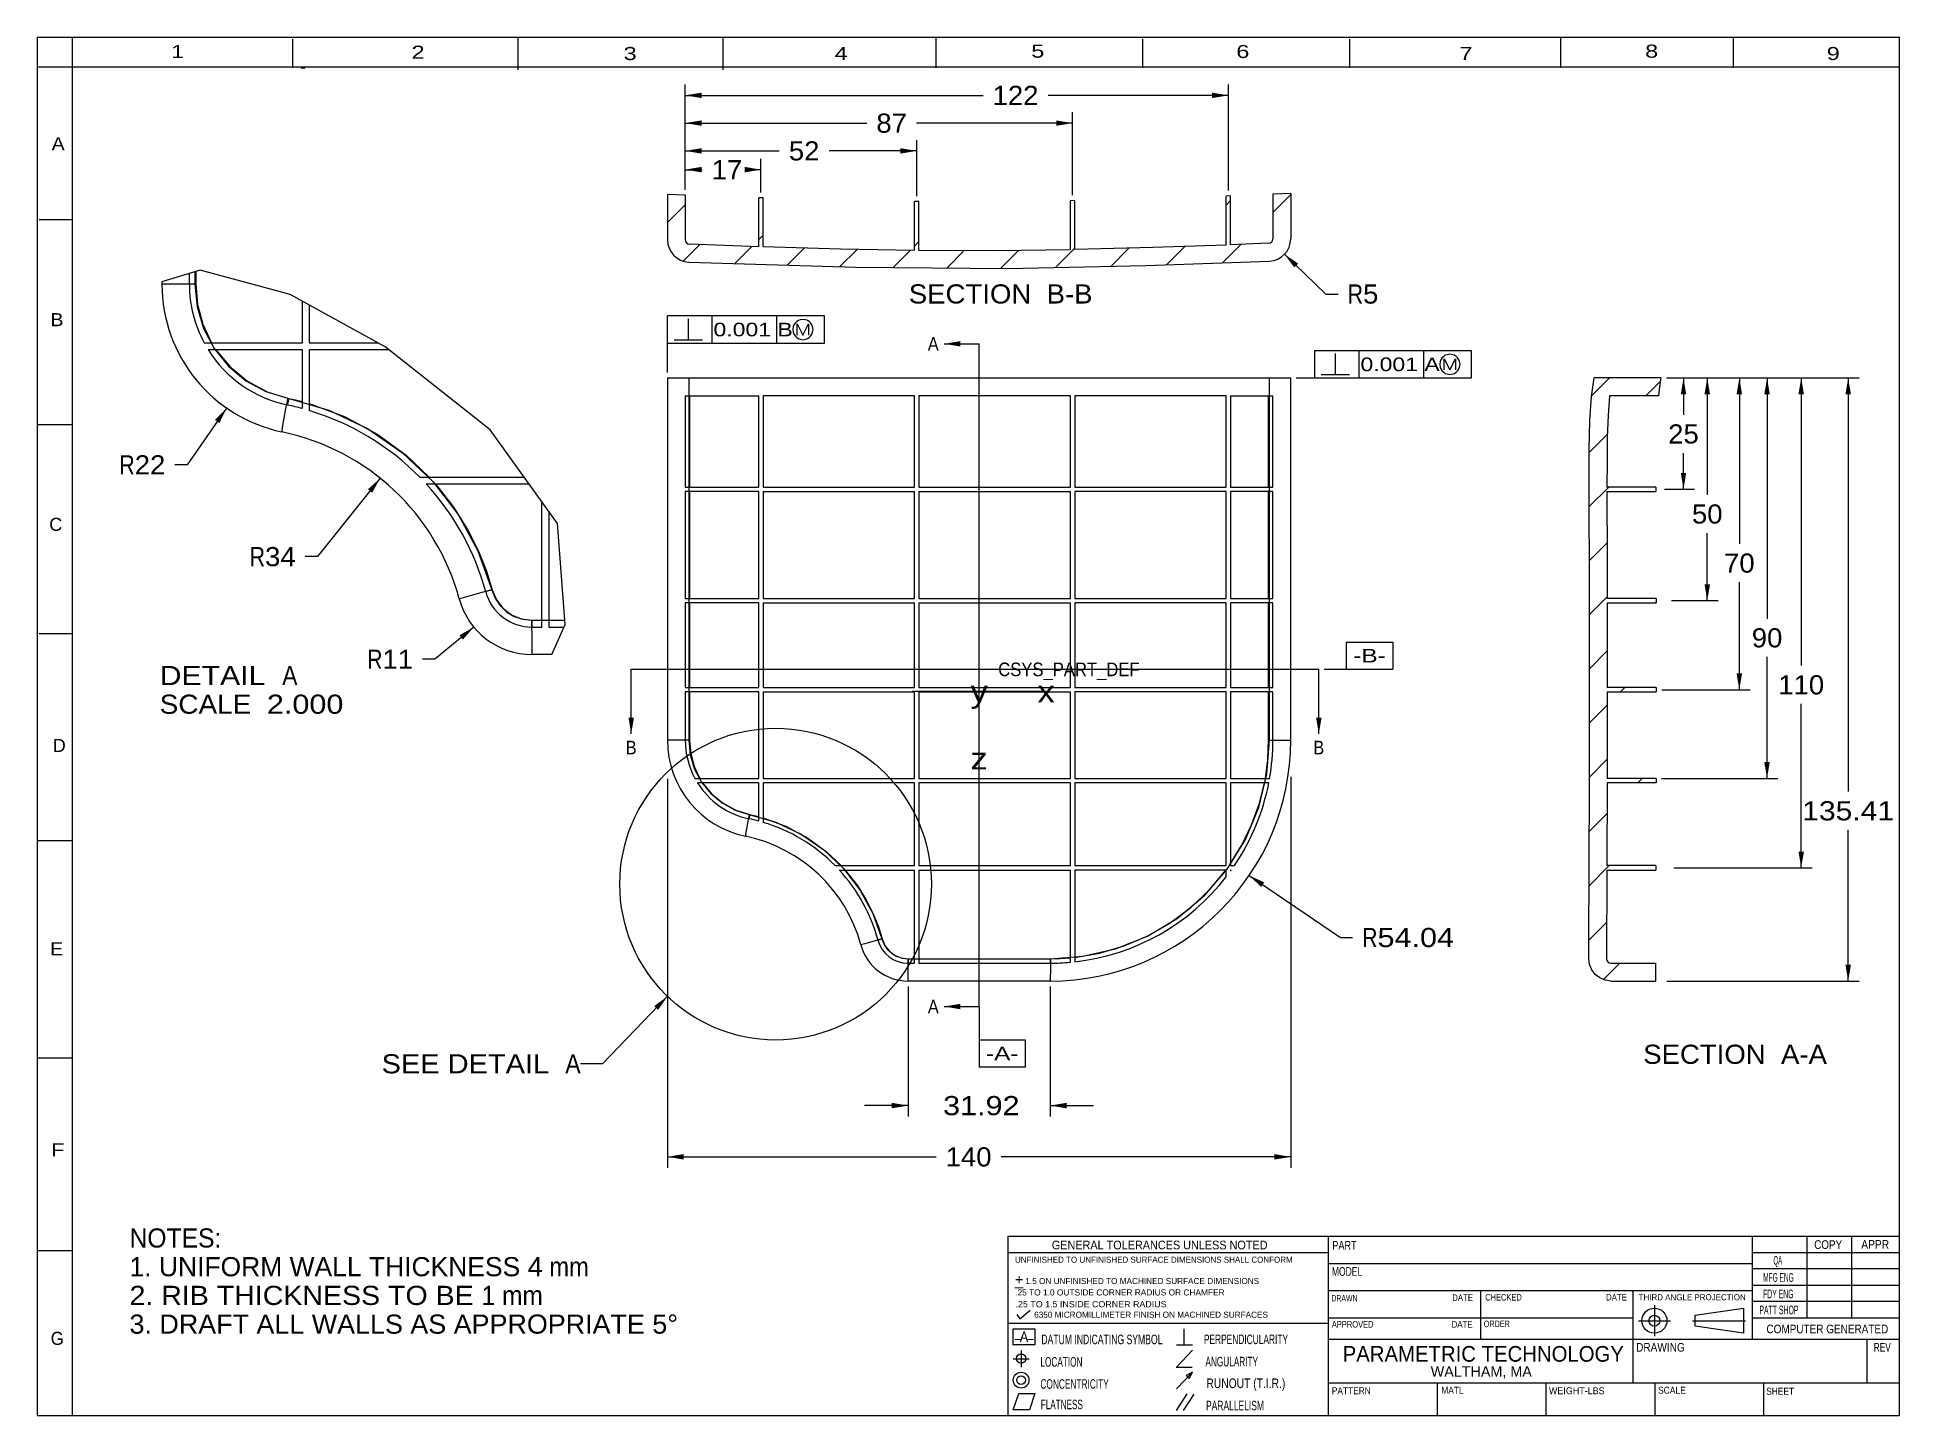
# Model space of a CAD drawing. Extents: x 0.1 to 21.5, y 0.8 to 16.6.
import ezdxf
from ezdxf.enums import TextEntityAlignment as Align

# ---------------------------------------------------------------- set-up
doc = ezdxf.new("R2010")
doc.units = 0
doc.header["$LTSCALE"] = 1.21
doc.linetypes.add('HIDDEN', pattern=[0])
doc.linetypes.add('PHANTOM', pattern=[0])
doc.layers.get('0').update_dxf_attribs({"linetype": 'CONTINUOUS'})
doc.layers.add('DEFAULT_2', color=7, linetype='HIDDEN')
doc.layers.add('DEFAULT_3', color=7, linetype='PHANTOM')
doc.dimstyles.get("Standard").update_dxf_attribs({"dimtxt": 2.5, "dimasz": 2.5, "dimexe": 1.25, "dimexo": 0.625, "dimtad": 1, "dimcen": 2.5, "dimazin": 3, "dimtfac": 1, "dimtmove": 0, "dimatfit": 3})

# ---------------------------------------------------------------- blocks, each defined once
blk = doc.blocks.new('*TEXT')
at = {"color": 0}
for p, q in [((7.579, 13.116), (7.579, 13.357)), ((7.417, 13.116), (7.742, 13.116)), ((15.017, 12.715), (15.017, 12.956)), ((14.854, 12.715), (15.18, 12.715))]:
    blk.add_line(p, q, dxfattribs=at)
for s, height, p, p2 in [('1', 0.15, (1.633, 16.353), (1.783, 16.353)), ('2', 0.15, (4.396, 16.345), (4.546, 16.345)), ('5', 0.15, (11.521, 16.357), (11.671, 16.357)), ('6', 0.15, (13.878, 16.353), (14.028, 16.353)), ('8', 0.15, (18.578, 16.357), (18.728, 16.357)), ('3', 0.15, (6.834, 16.33), (6.984, 16.33)), ('4', 0.15, (9.26, 16.33), (9.41, 16.33)), ('7', 0.15, (16.444, 16.33), (16.594, 16.33)), ('9', 0.15, (20.666, 16.33), (20.816, 16.33)), ('A', 0.15, (0.259, 15.293), (0.409, 15.293)), ('SECTION  ', 0.22, (10.113, 13.532), (11.697, 13.532)), ('B-B', 0.22, (11.697, 13.532), (12.225, 13.532)), ('B', 0.15, (0.245, 13.271), (0.395, 13.271)), (' 0.001 B', 0.1562, (7.794, 13.155), (8.779, 13.155)), ('A', 0.156, (10.332, 12.991), (10.457, 12.991)), (' 0.001 A', 0.1562, (15.232, 12.755), (16.216, 12.755)), ('C', 0.15, (0.231, 10.919), (0.381, 10.919)), ('-B-', 0.1562, (15.222, 9.407), (15.597, 9.407)), ('DETAIL  ', 0.22, (1.501, 9.147), (2.909, 9.147)), ('A', 0.22, (2.909, 9.147), (3.085, 9.147)), ('CSYS_PART_DEF', 0.15625, (11.141, 9.249), (12.766, 9.249)), ('SCALE  ', 0.22, (1.501, 8.817), (2.733, 8.817)), ('2.000', 0.22, (2.733, 8.817), (3.613, 8.817)), ('y', 0.249, (10.822, 8.948), (11.021, 8.948)), ('x', 0.249, (11.592, 8.948), (11.791, 8.948)), ('D', 0.15, (0.271, 8.378), (0.421, 8.378)), ('B', 0.156, (6.859, 8.351), (6.984, 8.351)), ('z', 0.249, (10.822, 8.178), (11.021, 8.178)), ('B', 0.156, (14.764, 8.351), (14.889, 8.351)), ('E', 0.15, (0.242, 6.04), (0.392, 6.04)), ('A', 0.156, (10.332, 5.375), (10.457, 5.375)), ('-A-', 0.1562, (10.999, 4.834), (11.374, 4.834)), ('SECTION  ', 0.22, (18.556, 4.794), (20.14, 4.794)), ('A-A', 0.22, (20.14, 4.794), (20.668, 4.794)), ('SEE DETAIL  ', 0.22, (4.052, 4.685), (6.164, 4.685)), ('A', 0.22, (6.164, 4.685), (6.34, 4.685)), ('F', 0.15, (0.256, 3.731), (0.406, 3.731)), ('NOTES:', 0.22, (1.154, 2.683), (2.21, 2.683)), ('1. UNIFORM WALL THICKNESS ', 0.22, (1.154, 2.353), (5.73, 2.353)), ('4', 0.22, (5.73, 2.353), (5.906, 2.353)), ('UNFINISHED TO UNFINISHED SURFACE DIMENSIONS SHALL CONFORM', 0.07, (11.334, 2.508), (14.526, 2.508)), ('GENERAL TOLERANCES UNLESS NOTED', 0.1, (11.757, 2.662), (14.237, 2.662)), ('PART', 0.1, (14.982, 2.658), (15.262, 2.658)), ('QA', 0.1, (20.053, 2.486), (20.153, 2.486)), ('COPY', 0.1, (20.522, 2.667), (20.842, 2.667)), ('APPR', 0.1, (21.063, 2.669), (21.383, 2.669)), (' mm', 0.22, (5.906, 2.353), (6.434, 2.353)), ('+', 0.12, (11.333, 2.256), (11.429, 2.256)), ('MODEL', 0.1, (14.976, 2.358), (15.326, 2.358)), ('MFG ENG', 0.1, (19.936, 2.289), (20.286, 2.289)), ('2. RIB THICKNESS TO BE ', 0.22, (1.154, 2.023), (5.202, 2.023)), ('1 mm', 0.22, (5.202, 2.023), (5.906, 2.023)), ('_', 0.12, (11.332, 2.249), (11.428, 2.249)), ('.25 TO 1.0 OUTSIDE CORNER RADIUS OR CHAMFER', 0.07, (11.336, 2.132), (13.744, 2.132)), ('1.5 ON UNFINISHED TO MACHINED SURFACE DIMENSIONS', 0.07, (11.453, 2.263), (14.141, 2.263)), ('DATE', 0.075, (16.36, 2.069), (16.6, 2.069)), ('CHECKED', 0.075, (16.74, 2.074), (17.16, 2.074)), ('DATE', 0.075, (18.129, 2.074), (18.369, 2.074)), ('THIRD ANGLE PROJECTION', 0.07, (18.503, 2.077), (19.735, 2.077)), ('FDY ENG', 0.1, (19.934, 2.1), (20.284, 2.1)), ('.25 TO 1.5 INSIDE CORNER RADIUS', 0.07, (11.34, 1.997), (13.076, 1.997)), ('6350 MICROMILLIMETER FINISH ON MACHINED SURFACES', 0.07, (11.554, 1.876), (14.242, 1.876)), ('DRAWN', 0.075, (14.971, 2.063), (15.271, 2.063)), ('PATT SHOP', 0.1, (19.891, 1.916), (20.341, 1.916)), ('G', 0.15, (0.248, 1.564), (0.398, 1.564)), ('3. DRAFT ALL WALLS AS APPROPRIATE 5%%d', 0.22, (1.154, 1.693), (7.46, 1.693)), ('A', 0.12, (11.39, 1.599), (11.486, 1.599)), ('APPROVED', 0.075, (14.976, 1.763), (15.456, 1.763)), ('DATE', 0.075, (16.354, 1.763), (16.594, 1.763)), ('ORDER', 0.075, (16.723, 1.768), (17.023, 1.768)), ('COMPUTER GENERATED', 0.1, (19.973, 1.697), (21.373, 1.697)), ('-', 0.12, (11.318, 1.58), (11.414, 1.58)), ('-', 0.12, (11.466, 1.58), (11.562, 1.58)), ('DATUM INDICATING SYMBOL', 0.11, (11.637, 1.572), (13.029, 1.572)), ('PERPENDICULARITY', 0.11, (13.505, 1.573), (14.473, 1.573)), ('PARAMETRIC TECHNOLOGY', 0.18, (15.101, 1.371), (18.334, 1.371)), ('DRAWING', 0.1, (18.474, 1.486), (19.034, 1.486)), ('REV', 0.1, (21.207, 1.486), (21.402, 1.486)), ('LOCATION', 0.11, (11.626, 1.314), (12.11, 1.314)), ('ANGULARITY', 0.11, (13.523, 1.317), (14.128, 1.317)), ('WALTHAM, MA', 0.12, (16.113, 1.198), (17.276, 1.198)), ('CONCENTRICITY', 0.11, (11.626, 1.06), (12.412, 1.06)), ('RUNOUT (T.I.R.)', 0.11, (13.534, 1.068), (14.441, 1.068)), ('PATTERN', 0.08, (14.976, 0.997), (15.424, 0.997)), ('MATL', 0.08, (16.235, 1.003), (16.491, 1.003)), ('WEIGHT-LBS', 0.08, (17.472, 0.997), (18.112, 0.997)), ('SCALE', 0.08, (18.726, 1.003), (19.046, 1.003)), ('SHEET', 0.08, (19.97, 0.991), (20.29, 0.991)), ('FLATNESS', 0.11, (11.63, 0.825), (12.114, 0.825)), ('PARALLELISM', 0.11, (13.53, 0.812), (14.196, 0.812))]:
    blk.add_text(s, height=height, dxfattribs=at).set_placement(p, p2, align=Align.FIT)
blk = doc.blocks.new('*D')
at = {"color": 0}
for p, q in [((7.543, 14.84), (7.543, 16.049)), ((7.543, 15.924), (10.966, 15.924)), ((13.787, 15.924), (11.714, 15.924)), ((13.787, 14.83), (13.787, 16.049)), ((7.543, 14.84), (7.543, 15.73)), ((11.996, 14.776), (11.996, 15.73)), ((7.543, 15.605), (9.63, 15.605)), ((11.996, 15.605), (10.202, 15.605)), ((7.543, 14.84), (7.543, 15.411)), ((7.543, 15.286), (8.624, 15.286)), ((10.205, 15.286), (9.196, 15.286)), ((10.205, 14.767), (10.205, 15.411)), ((7.543, 14.84), (7.543, 15.195)), ((7.543, 15.07), (7.736, 15.07)), ((8.413, 15.07), (8.308, 15.07)), ((8.413, 14.808), (8.413, 15.195)), ((14.433, 14.098), (14.909, 13.641)), ((14.909, 13.641), (15.049, 13.641)), ((18.822, 12.676), (19.786, 12.676)), ((18.822, 12.676), (20.105, 12.676)), ((18.957, 12.676), (20.497, 12.676)), ((18.98, 12.676), (19.417, 12.676)), ((18.981, 12.676), (19.144, 12.676)), ((19.019, 12.676), (19.019, 12.253)), ((19.292, 12.676), (19.292, 11.333)), ((19.661, 12.676), (19.661, 10.769)), ((19.836, 12.676), (21.037, 12.676)), ((19.98, 12.676), (19.98, 9.91)), ((20.372, 12.676), (20.372, 9.37)), ((20.912, 12.676), (20.912, 7.922)), ((2.27, 12.33), (1.816, 11.678)), ((19.019, 11.397), (19.019, 11.813)), ((1.816, 11.678), (1.676, 11.678)), ((4.036, 11.524), (3.314, 10.623)), ((18.801, 11.397), (19.144, 11.397)), ((19.292, 10.117), (19.292, 10.893)), ((3.314, 10.623), (3.174, 10.623)), ((19.661, 9.094), (19.661, 10.329)), ((18.882, 10.117), (19.417, 10.117)), ((5.112, 9.813), (4.664, 9.444)), ((4.664, 9.444), (4.524, 9.444)), ((19.98, 8.075), (19.98, 9.47)), ((18.769, 9.094), (19.786, 9.094)), ((20.372, 7.047), (20.372, 8.93)), ((7.339, 8.07), (7.339, 3.6)), ((14.504, 8.094), (14.504, 3.6)), ((18.767, 8.075), (20.105, 8.075)), ((20.912, 5.746), (20.912, 7.482)), ((14.026, 6.958), (15.075, 6.246)), ((18.908, 7.047), (20.497, 7.047)), ((15.075, 6.246), (15.215, 6.246)), ((10.104, 5.683), (10.104, 4.189)), ((11.738, 5.683), (11.738, 4.189)), ((18.826, 5.746), (21.037, 5.746)), ((10.104, 4.314), (9.604, 4.314)), ((11.738, 4.314), (12.238, 4.314)), ((7.339, 3.725), (10.426, 3.725)), ((14.504, 3.725), (11.174, 3.725))]:
    blk.add_line(p, q, dxfattribs=at)
for points in [[(7.731, 15.893), (7.731, 15.955), (7.543, 15.924)], [(13.6, 15.955), (13.6, 15.893), (13.787, 15.924)], [(7.731, 15.574), (7.731, 15.636), (7.543, 15.605)], [(11.808, 15.636), (11.808, 15.574), (11.996, 15.605)], [(7.731, 15.255), (7.731, 15.317), (7.543, 15.286)], [(10.017, 15.317), (10.017, 15.255), (10.205, 15.286)], [(7.731, 15.039), (7.731, 15.102), (7.543, 15.07)], [(8.226, 15.102), (8.226, 15.039), (8.413, 15.07)], [(14.546, 13.945), (14.59, 13.99), (14.433, 14.098)], [(18.988, 12.489), (19.05, 12.489), (19.019, 12.676)], [(19.261, 12.489), (19.324, 12.489), (19.292, 12.676)], [(19.629, 12.489), (19.692, 12.489), (19.661, 12.676)], [(19.948, 12.489), (20.011, 12.489), (19.98, 12.676)], [(20.341, 12.489), (20.404, 12.489), (20.372, 12.676)], [(20.881, 12.489), (20.944, 12.489), (20.912, 12.676)], [(2.137, 12.194), (2.188, 12.158), (2.27, 12.33)], [(19.05, 11.584), (18.988, 11.584), (19.019, 11.397)], [(3.895, 11.397), (3.943, 11.358), (4.036, 11.524)], [(19.324, 10.305), (19.261, 10.305), (19.292, 10.117)], [(4.948, 9.719), (4.987, 9.67), (5.112, 9.813)], [(19.692, 9.281), (19.629, 9.281), (19.661, 9.094)], [(20.011, 8.262), (19.948, 8.262), (19.98, 8.075)], [(20.404, 7.234), (20.341, 7.234), (20.372, 7.047)], [(14.164, 6.827), (14.199, 6.879), (14.026, 6.958)], [(20.944, 5.933), (20.881, 5.933), (20.912, 5.746)], [(9.917, 4.346), (9.917, 4.283), (10.104, 4.314)], [(11.926, 4.283), (11.926, 4.346), (11.738, 4.314)], [(7.526, 3.694), (7.526, 3.757), (7.339, 3.725)], [(14.316, 3.757), (14.316, 3.694), (14.504, 3.725)]]:
    blk.add_solid(points, dxfattribs=at)
for s, p, p2 in [('122', (11.076, 15.814), (11.604, 15.814)), ('87', (9.74, 15.495), (10.092, 15.495)), ('52', (8.734, 15.176), (9.086, 15.176)), ('17', (7.846, 14.96), (8.198, 14.96)), ('R', (15.159, 13.531), (15.335, 13.531)), ('5', (15.335, 13.531), (15.511, 13.531)), ('25', (18.843, 11.923), (19.195, 11.923)), ('R', (1.038, 11.568), (1.214, 11.568)), ('22', (1.214, 11.568), (1.566, 11.568)), ('50', (19.116, 11.003), (19.468, 11.003)), ('R', (2.536, 10.513), (2.712, 10.513)), ('34', (2.712, 10.513), (3.064, 10.513)), ('70', (19.485, 10.439), (19.837, 10.439)), ('90', (19.804, 9.58), (20.156, 9.58)), ('R', (3.886, 9.334), (4.062, 9.334)), ('11', (4.062, 9.334), (4.414, 9.334)), ('110', (20.108, 9.04), (20.636, 9.04)), ('135.41', (20.384, 7.592), (21.44, 7.592)), ('R', (15.325, 6.136), (15.501, 6.136)), ('54.04', (15.501, 6.136), (16.381, 6.136)), ('31.92', (10.507, 4.204), (11.387, 4.204)), ('140', (10.536, 3.615), (11.064, 3.615))]:
    blk.add_text(s, height=0.22, dxfattribs=at).set_placement(p, p2, align=Align.FIT)

msp = doc.modelspace()

# ---------------------------------------------------------------- linework, layer by layer
at = {"color": 0}
for p, q in [((0.093, 16.592), (0.093, 0.754)), ((0.093, 16.592), (21.505, 16.592)), ((0.5, 0.75), (0.5, 16.592)), ((3.032, 16.242), (3.032, 16.568)), ((5.621, 16.219), (5.621, 16.592)), ((7.977, 16.219), (7.977, 16.592)), ((10.426, 16.242), (10.426, 16.592)), ((12.805, 16.242), (12.805, 16.568)), ((15.184, 16.242), (15.184, 16.568)), ((17.61, 16.242), (17.61, 16.592)), ((19.593, 16.242), (19.593, 16.592)), ((21.5, 16.592), (21.5, 0.75)), ((0.093, 16.25), (21.5, 16.25)), ((3.125, 16.242), (3.172, 16.242)), ((7.339, 14.786), (7.339, 14.264)), ((7.543, 14.777), (7.339, 14.786)), ((7.543, 14.777), (7.543, 14.264)), ((14.504, 14.797), (14.299, 14.788)), ((14.299, 14.788), (14.299, 14.275)), ((14.504, 14.783), (14.299, 14.578)), ((14.504, 14.797), (14.504, 14.275)), ((7.543, 14.667), (7.339, 14.463)), ((8.388, 14.183), (8.388, 14.746)), ((8.439, 14.745), (8.388, 14.746)), ((8.439, 14.182), (8.439, 14.745)), ((10.23, 14.704), (10.179, 14.705)), ((10.179, 14.142), (10.179, 14.705)), ((10.23, 14.141), (10.23, 14.704)), ((12.022, 14.714), (11.97, 14.713)), ((11.97, 14.15), (11.97, 14.713)), ((12.022, 14.151), (12.022, 14.714)), ((13.813, 14.769), (13.762, 14.767)), ((13.762, 14.204), (13.762, 14.767)), ((13.813, 14.715), (13.762, 14.663)), ((13.813, 14.206), (13.813, 14.769)), ((0.49, 14.492), (0.117, 14.492)), ((7.706, 14.208), (7.518, 14.02)), ((8.307, 14.186), (8.112, 13.991)), ((8.439, 14.319), (8.388, 14.267)), ((8.911, 14.168), (8.715, 13.973)), ((9.518, 14.153), (9.318, 13.954)), ((10.13, 14.143), (9.932, 13.945)), ((10.23, 14.243), (10.179, 14.192)), ((10.749, 14.14), (10.55, 13.94)), ((11.374, 14.142), (11.167, 13.936)), ((12.022, 14.168), (11.8, 13.946)), ((12.643, 14.167), (12.435, 13.959)), ((13.285, 14.187), (13.074, 13.976)), ((13.931, 14.211), (13.72, 13.999)), ((14.25, 14.224), (13.813, 14.206)), ((1.965, 13.917), (1.526, 13.782)), ((1.526, 13.782), (1.526, 13.753)), ((1.545, 13.753), (1.526, 13.753)), ((1.904, 13.753), (1.545, 13.753)), ((1.904, 13.898), (1.904, 13.753)), ((3.002, 13.636), (1.965, 13.917)), ((4.092, 13.035), (3.002, 13.636)), ((7.339, 12.739), (7.339, 13.39)), ((9.143, 13.39), (7.339, 13.39)), ((7.853, 13.077), (7.853, 13.39)), ((8.595, 13.077), (8.595, 13.39)), ((9.143, 13.077), (9.143, 13.39)), ((7.339, 13.077), (9.143, 13.077)), ((10.519, 13.069), (10.921, 13.069)), ((5.3, 12.082), (4.092, 13.035)), ((14.776, 12.989), (14.776, 12.676)), ((16.581, 12.989), (14.776, 12.989)), ((15.29, 12.676), (15.29, 12.989)), ((16.033, 12.676), (16.033, 12.989)), ((16.581, 12.676), (16.581, 12.989)), ((7.339, 12.676), (7.339, 8.512)), ((7.339, 12.676), (14.504, 12.676)), ((7.585, 12.676), (7.584, 8.512)), ((14.259, 12.247), (14.259, 12.676)), ((14.504, 8.512), (14.504, 12.676)), ((14.566, 12.676), (16.581, 12.676)), ((17.963, 12.471), (18.169, 12.676)), ((18.76, 12.676), (17.992, 12.676)), ((18.586, 12.472), (18.753, 12.639)), ((2.973, 12.443), (2.949, 12.324)), ((18.73, 12.472), (18.169, 12.472)), ((14.259, 8.512), (14.259, 12.247)), ((0.49, 12.137), (0.093, 12.137)), ((6.075, 11.002), (5.3, 12.082)), ((17.936, 11.821), (18.144, 12.03)), ((17.934, 11.198), (18.159, 11.422)), ((18.702, 11.422), (18.139, 11.422)), ((18.139, 11.371), (18.141, 10.593)), ((18.139, 11.371), (18.702, 11.371)), ((18.702, 11.422), (18.702, 11.371)), ((6.161, 9.844), (6.075, 11.002)), ((17.937, 10.578), (18.141, 10.782)), ((18.141, 10.593), (18.143, 10.143)), ((5.203, 10.21), (5.016, 10.158)), ((5.319, 10.241), (5.203, 10.21)), ((17.938, 9.957), (18.143, 10.161)), ((18.706, 10.143), (18.143, 10.143)), ((18.143, 10.092), (18.143, 9.119)), ((18.143, 10.092), (18.706, 10.092)), ((18.695, 10.092), (18.706, 10.102)), ((18.706, 10.143), (18.706, 10.092)), ((5.777, 9.892), (6.157, 9.892)), ((5.777, 9.892), (5.778, 9.66)), ((0.49, 9.734), (0.117, 9.734)), ((6.011, 9.497), (6.161, 9.844)), ((15.144, 9.641), (15.676, 9.641)), ((15.144, 9.329), (15.144, 9.641)), ((15.676, 9.641), (15.676, 9.329)), ((6.011, 9.497), (5.781, 9.497)), ((17.939, 9.335), (18.143, 9.54)), ((6.922, 8.585), (6.922, 9.329)), ((14.827, 8.585), (14.827, 9.329)), ((14.889, 9.329), (15.676, 9.329)), ((11.691, 9.073), (10.151, 9.073)), ((18.143, 9.068), (18.142, 8.075)), ((18.706, 9.119), (18.143, 9.119)), ((18.143, 9.068), (18.706, 9.068)), ((18.294, 9.068), (18.345, 9.119)), ((18.706, 9.119), (18.706, 9.068)), ((17.938, 8.712), (18.143, 8.917)), ((7.35, 8.512), (7.339, 8.512)), ((7.584, 8.512), (7.35, 8.512)), ((17.937, 8.089), (18.142, 8.294)), ((18.142, 8.024), (18.139, 7.072)), ((18.705, 8.075), (18.142, 8.075)), ((18.705, 8.024), (18.142, 8.024)), ((18.494, 8.024), (18.545, 8.075)), ((18.705, 8.075), (18.705, 8.024)), ((8.279, 7.661), (8.263, 7.583)), ((17.935, 7.465), (18.141, 7.67)), ((0.49, 7.355), (0.093, 7.355)), ((17.933, 6.84), (18.165, 7.072)), ((18.702, 7.072), (18.139, 7.072)), ((18.702, 7.072), (18.701, 7.021)), ((18.138, 7.021), (18.134, 6.002)), ((18.138, 7.021), (18.701, 7.021)), ((9.804, 6.23), (9.728, 6.209)), ((17.93, 6.215), (18.136, 6.421)), ((9.728, 6.209), (9.607, 6.175)), ((10.101, 6.002), (11.742, 6.002)), ((10.101, 6.002), (10.102, 5.852)), ((18.1, 5.763), (18.288, 5.951)), ((18.185, 5.951), (18.697, 5.951)), ((18.697, 5.951), (18.698, 5.746)), ((7.339, 5.57), (6.59, 4.795)), ((11.738, 5.746), (10.104, 5.746)), ((18.185, 5.746), (18.698, 5.746)), ((10.519, 5.453), (10.921, 5.453)), ((10.921, 5.444), (10.921, 4.756)), ((10.921, 5.069), (11.452, 5.069)), ((11.452, 5.069), (11.452, 4.756)), ((0.49, 4.859), (0.093, 4.859)), ((6.59, 4.795), (6.34, 4.795)), ((11.452, 4.756), (10.921, 4.756)), ((11.25, 2.812), (21.5, 2.812)), ((11.25, 2.812), (11.25, 0.75)), ((14.938, 0.75), (14.938, 2.812)), ((19.812, 1.625), (19.812, 2.812)), ((20.438, 2.812), (20.438, 1.875)), ((20.95, 2.813), (20.95, 1.876)), ((0.49, 2.644), (0.093, 2.644)), ((11.25, 2.625), (14.938, 2.625)), ((19.812, 2.625), (21.5, 2.625)), ((14.938, 2.5), (19.812, 2.5)), ((21.5, 2.438), (19.812, 2.438)), ((14.938, 2.188), (19.812, 2.188)), ((16.686, 2.188), (16.686, 1.624)), ((18.438, 2.188), (18.438, 1.125)), ((19.812, 2.25), (21.5, 2.25)), ((11.389, 1.865), (11.509, 1.963)), ((18.684, 2.019), (18.684, 1.663)), ((19.155, 1.904), (19.707, 1.988)), ((19.708, 1.986), (19.708, 1.697)), ((21.5, 2.062), (19.812, 2.062)), ((11.25, 1.812), (14.938, 1.812)), ((11.314, 1.749), (11.562, 1.749)), ((11.314, 1.561), (11.314, 1.749)), ((11.355, 1.914), (11.389, 1.865)), ((11.562, 1.749), (11.562, 1.565)), ((13.278, 1.562), (13.278, 1.747)), ((14.938, 1.875), (18.438, 1.875)), ((18.502, 1.841), (18.869, 1.841)), ((19.121, 1.841), (19.73, 1.841)), ((19.155, 1.78), (19.155, 1.904)), ((19.708, 1.697), (19.155, 1.781)), ((19.812, 1.875), (21.5, 1.875)), ((11.562, 1.565), (11.314, 1.565)), ((11.404, 1.501), (11.404, 1.309)), ((13.189, 1.566), (13.374, 1.566)), ((13.189, 1.31), (13.374, 1.502)), ((21.5, 1.625), (14.938, 1.625)), ((21.125, 1.625), (21.125, 1.125)), ((11.314, 1.403), (11.498, 1.403)), ((13.185, 1.31), (13.37, 1.31)), ((13.189, 1.061), (13.374, 1.249)), ((13.374, 1.249), (13.303, 1.214)), ((13.303, 1.214), (13.338, 1.178)), ((13.338, 1.178), (13.374, 1.249)), ((21.5, 1.125), (14.938, 1.125)), ((16.188, 1.125), (16.188, 0.75)), ((17.438, 1.125), (17.438, 0.75)), ((18.688, 1.125), (18.688, 0.75)), ((19.938, 1.125), (19.938, 0.75)), ((11.314, 0.817), (11.378, 1.005)), ((11.378, 1.005), (11.562, 1.005)), ((11.562, 1.005), (11.502, 0.817)), ((13.189, 0.812), (13.313, 1)), ((13.271, 0.812), (13.395, 0.997)), ((21.5, 0.75), (0.093, 0.75)), ((11.502, 0.817), (11.314, 0.817))]:
    msp.add_line(p, q, dxfattribs=at)
for points in [[(8.388, 14.183), (7.993, 14.197), (7.592, 14.213)], [(10.179, 14.142), (9.326, 14.157), (8.439, 14.182)], [(11.97, 14.15), (11.121, 14.139), (10.23, 14.141)], [(13.762, 14.204), (12.918, 14.174), (12.022, 14.151)], [(7.584, 14.008), (9.499, 13.948), (11.25, 13.935), (12.837, 13.967), (14.259, 14.019)], [(1.904, 13.753), (1.93, 13.495), (2.005, 13.246), (2.127, 13.015), (2.292, 12.812), (2.493, 12.645), (2.723, 12.521), (2.973, 12.443)], [(17.929, 6.002), (17.935, 7.237), (17.937, 7.842), (17.938, 8.435), (17.939, 9.012), (17.939, 9.567), (17.938, 10.097), (17.937, 10.597), (17.935, 11.061), (17.934, 11.479), (17.936, 11.855), (17.944, 12.186), (17.962, 12.463), (17.992, 12.676)], [(18.76, 12.676), (18.743, 12.576), (18.73, 12.472)], [(2.973, 12.443), (3.446, 12.305), (3.89, 12.094), (4.293, 11.817), (4.641, 11.485), (4.931, 11.107), (5.158, 10.691), (5.319, 10.241)], [(18.169, 12.472), (18.152, 12.246), (18.143, 11.997), (18.14, 11.725), (18.139, 11.422)], [(2.949, 12.324), (2.929, 12.217), (2.914, 12.131), (2.906, 12.076), (2.906, 12.056)], [(5.016, 10.158), (4.964, 10.143), (4.946, 10.137)], [(5.319, 10.241), (5.357, 10.146), (5.414, 10.06), (5.489, 9.989), (5.577, 9.936), (5.674, 9.903), (5.777, 9.892)], [(5.778, 9.66), (5.779, 9.573), (5.78, 9.517), (5.781, 9.497)], [(7.584, 8.512), (7.601, 8.345), (7.649, 8.182), (7.729, 8.032), (7.836, 7.9), (7.967, 7.792), (8.116, 7.711), (8.279, 7.661)], [(11.742, 6.002), (12.113, 6.03), (12.488, 6.115), (12.857, 6.262), (13.203, 6.469), (13.511, 6.727), (13.773, 7.03), (13.983, 7.371), (14.136, 7.74), (14.228, 8.124), (14.259, 8.512)], [(14.259, 8.512), (14.492, 8.512), (14.504, 8.512)], [(8.263, 7.583), (8.25, 7.514), (8.24, 7.458), (8.235, 7.422), (8.236, 7.409)], [(8.279, 7.661), (8.586, 7.571), (8.875, 7.434), (9.137, 7.253), (9.363, 7.038), (9.551, 6.793), (9.699, 6.522), (9.804, 6.23)], [(9.804, 6.23), (9.828, 6.167), (9.865, 6.112), (9.914, 6.066), (9.971, 6.031), (10.035, 6.009), (10.101, 6.002)], [(9.607, 6.175), (9.573, 6.165), (9.561, 6.161)], [(11.742, 6.002), (11.742, 5.923), (11.741, 5.852), (11.74, 5.795), (11.739, 5.759), (11.738, 5.746)], [(18.185, 5.746), (18.12, 5.755), (18.057, 5.781), (18.004, 5.821), (17.964, 5.874), (17.938, 5.936), (17.929, 6.002)], [(18.134, 6.002), (18.138, 5.982), (18.149, 5.966), (18.166, 5.955), (18.185, 5.951)], [(10.102, 5.852), (10.102, 5.795), (10.103, 5.759), (10.104, 5.746)]]:
    msp.add_lwpolyline(points, dxfattribs=at)
at = {"color": 0, "linetype": ''}
for points in [[(8.779, 13.233), (8.785, 13.201), (8.792, 13.181), (8.805, 13.162), (8.824, 13.142), (8.844, 13.129), (8.863, 13.123), (8.896, 13.116), (8.928, 13.123), (8.948, 13.129), (8.967, 13.142), (8.987, 13.162), (9, 13.181), (9.006, 13.201), (9.013, 13.233), (9.006, 13.266), (9, 13.285), (8.987, 13.305), (8.967, 13.324), (8.948, 13.337), (8.928, 13.344), (8.896, 13.35), (8.863, 13.344), (8.844, 13.337), (8.824, 13.324), (8.805, 13.305), (8.792, 13.285), (8.785, 13.266), (8.779, 13.233)], [(8.831, 13.168), (8.831, 13.298), (8.896, 13.168), (8.961, 13.298), (8.961, 13.168)], [(16.216, 12.833), (16.223, 12.8), (16.229, 12.781), (16.242, 12.761), (16.262, 12.742), (16.281, 12.729), (16.301, 12.722), (16.333, 12.715), (16.366, 12.722), (16.385, 12.729), (16.405, 12.742), (16.425, 12.761), (16.438, 12.781), (16.444, 12.8), (16.451, 12.833), (16.444, 12.865), (16.438, 12.885), (16.425, 12.904), (16.405, 12.924), (16.385, 12.937), (16.366, 12.943), (16.333, 12.95), (16.301, 12.943), (16.281, 12.937), (16.262, 12.924), (16.242, 12.904), (16.229, 12.885), (16.223, 12.865), (16.216, 12.833)], [(16.268, 12.768), (16.268, 12.898), (16.333, 12.768), (16.398, 12.898), (16.398, 12.768)]]:
    msp.add_lwpolyline(points, dxfattribs=at)
at = {"color": 0}
for centre, radius in [((8.582, 6.859), 1.791), ((18.685, 1.842), 0.144), ((18.685, 1.842), 0.0629), ((11.404, 1.407), 0.0538), ((11.404, 1.159), 0.0905), ((11.404, 1.159), 0.0506)]:
    msp.add_circle(centre, radius, dxfattribs=at)
for centre, radius, start, end in [((7.594, 14.264), 0.256, 180, 267.7351), ((7.594, 14.264), 0.0512, 180, 267.7351), ((14.248, 14.275), 0.0512, 272.3883, 360), ((14.248, 14.275), 0.256, 272.3883, 360), ((3.259, 13.753), 1.732, 180, 258.2666), ((2.362, 9.435), 2.677, 15.1886, 78.2666), ((5.781, 10.364), 0.866, 195.1886, 270), ((8.464, 8.512), 1.126, 180, 258.2666), ((11.738, 8.512), 2.766, 270, 360), ((7.882, 5.706), 1.74, 15.1886, 78.2666), ((10.104, 6.309), 0.563, 195.1886, 270)]:
    msp.add_arc(centre, radius, start, end, dxfattribs=at)
for points in [[(10.707, 13.038), (10.707, 13.1), (10.519, 13.069)], [(6.953, 8.773), (6.89, 8.773), (6.922, 8.585)], [(14.858, 8.773), (14.795, 8.773), (14.827, 8.585)], [(7.186, 5.457), (7.231, 5.414), (7.339, 5.57)], [(10.707, 5.421), (10.707, 5.484), (10.519, 5.453)]]:
    msp.add_solid(points, dxfattribs=at)
at = {"layer": 'DEFAULT_2', "color": 0}
for p, q in [((1.841, 13.879), (1.841, 13.753)), ((1.847, 13.753), (1.841, 13.753)), ((1.917, 13.753), (1.904, 13.753)), ((1.917, 13.902), (1.917, 13.753)), ((3.141, 13.08), (3.141, 13.56)), ((3.219, 13.517), (3.219, 13.08)), ((2.011, 13.08), (3.141, 13.08)), ((3.219, 13.08), (4.01, 13.08)), ((3.141, 13.001), (2.057, 13.001)), ((3.141, 12.324), (3.141, 13.001)), ((3.219, 13.001), (3.219, 12.302)), ((4.134, 13.001), (3.219, 13.001)), ((7.543, 12.472), (7.543, 11.422)), ((7.543, 12.472), (8.388, 12.472)), ((7.592, 12.472), (7.592, 11.422)), ((8.388, 11.422), (8.388, 12.472)), ((8.439, 12.472), (8.439, 11.422)), ((10.179, 12.472), (8.439, 12.472)), ((10.179, 11.422), (10.179, 12.472)), ((10.23, 12.472), (10.23, 11.422)), ((11.97, 12.472), (10.23, 12.472)), ((11.97, 11.422), (11.97, 12.472)), ((12.022, 12.472), (12.022, 11.422)), ((13.762, 12.472), (12.022, 12.472)), ((13.762, 11.422), (13.762, 12.472)), ((13.813, 12.472), (13.813, 11.422)), ((13.813, 12.472), (14.299, 12.472)), ((14.25, 11.422), (14.25, 12.472)), ((14.299, 11.422), (14.299, 12.472)), ((4.491, 11.538), (5.691, 11.538)), ((4.566, 11.459), (5.747, 11.459)), ((7.543, 11.422), (8.388, 11.422)), ((7.543, 11.371), (7.543, 10.143)), ((8.388, 11.371), (7.543, 11.371)), ((7.592, 11.371), (7.592, 10.143)), ((8.388, 10.143), (8.388, 11.371)), ((8.439, 11.422), (10.179, 11.422)), ((8.439, 11.371), (8.439, 10.143)), ((8.439, 11.371), (10.179, 11.371)), ((10.179, 10.143), (10.179, 11.371)), ((10.23, 11.422), (11.97, 11.422)), ((10.23, 11.371), (10.23, 10.143)), ((10.23, 11.371), (11.97, 11.371)), ((11.97, 10.143), (11.97, 11.371)), ((12.022, 11.422), (13.762, 11.422)), ((12.022, 11.371), (12.022, 10.143)), ((13.762, 11.371), (12.022, 11.371)), ((13.762, 10.143), (13.762, 11.371)), ((13.813, 11.422), (14.299, 11.422)), ((14.299, 11.371), (13.813, 11.371)), ((13.813, 11.371), (13.813, 10.143)), ((14.25, 10.143), (14.25, 11.371)), ((14.299, 10.143), (14.299, 11.371)), ((5.896, 9.812), (5.896, 11.251)), ((5.975, 11.141), (5.975, 9.812)), ((5.324, 10.24), (5.271, 10.226)), ((7.543, 10.143), (8.388, 10.143)), ((7.543, 10.092), (7.543, 9.119)), ((8.388, 10.092), (7.543, 10.092)), ((7.592, 10.092), (7.592, 9.119)), ((8.388, 9.119), (8.388, 10.092)), ((8.439, 10.143), (10.179, 10.143)), ((8.439, 10.092), (8.439, 9.119)), ((8.439, 10.092), (10.179, 10.092)), ((10.179, 9.119), (10.179, 10.092)), ((10.23, 10.143), (11.97, 10.143)), ((10.23, 10.092), (10.23, 9.119)), ((10.23, 10.092), (11.97, 10.092)), ((11.97, 9.119), (11.97, 10.092)), ((12.022, 10.143), (13.762, 10.143)), ((12.022, 10.092), (12.022, 9.119)), ((13.762, 10.092), (12.022, 10.092)), ((13.762, 9.119), (13.762, 10.092)), ((13.813, 10.143), (14.299, 10.143)), ((14.299, 10.092), (13.813, 10.092)), ((13.813, 10.092), (13.813, 9.119)), ((14.25, 9.119), (14.25, 10.092)), ((14.299, 9.119), (14.299, 10.092)), ((5.781, 9.812), (5.896, 9.812)), ((5.975, 9.812), (6.147, 9.812)), ((7.543, 9.119), (8.388, 9.119)), ((7.543, 9.068), (7.543, 8.512)), ((8.388, 9.068), (7.543, 9.068)), ((7.592, 9.068), (7.592, 8.512)), ((8.388, 8.075), (8.388, 9.068)), ((8.439, 9.119), (10.179, 9.119)), ((8.439, 9.068), (8.439, 8.075)), ((8.439, 9.068), (10.179, 9.068)), ((10.179, 8.075), (10.179, 9.068)), ((10.23, 9.119), (11.97, 9.119)), ((10.23, 9.068), (10.23, 8.075)), ((10.23, 9.068), (11.97, 9.068)), ((11.97, 8.075), (11.97, 9.068)), ((12.022, 9.119), (13.762, 9.119)), ((13.762, 9.068), (12.022, 9.068)), ((12.022, 9.068), (12.022, 8.075)), ((13.762, 8.075), (13.762, 9.068)), ((13.813, 9.119), (14.299, 9.119)), ((14.299, 9.068), (13.813, 9.068)), ((13.813, 9.068), (13.813, 8.075)), ((14.25, 8.512), (14.25, 9.068)), ((14.299, 8.512), (14.299, 9.068)), ((7.547, 8.512), (7.543, 8.512)), ((7.592, 8.512), (7.584, 8.512)), ((14.25, 8.512), (14.259, 8.512)), ((14.295, 8.512), (14.299, 8.512)), ((7.654, 8.075), (8.388, 8.075)), ((8.388, 8.024), (7.683, 8.024)), ((8.388, 7.583), (8.388, 8.024)), ((8.439, 8.075), (10.179, 8.075)), ((8.439, 8.024), (8.439, 7.569)), ((10.179, 8.024), (8.439, 8.024)), ((10.179, 7.072), (10.179, 8.024)), ((10.23, 8.075), (11.97, 8.075)), ((10.23, 8.024), (10.23, 7.072)), ((11.97, 8.024), (10.23, 8.024)), ((11.97, 7.072), (11.97, 8.024)), ((12.022, 8.075), (13.762, 8.075)), ((13.762, 8.024), (12.022, 8.024)), ((12.022, 8.024), (12.022, 7.072)), ((13.762, 7.072), (13.762, 8.024)), ((13.813, 8.075), (14.262, 8.075)), ((14.252, 8.024), (13.813, 8.024)), ((13.813, 8.024), (13.813, 7.072)), ((9.266, 7.072), (10.179, 7.072)), ((10.23, 7.072), (11.97, 7.072)), ((12.022, 7.072), (13.762, 7.072)), ((13.813, 7.072), (13.856, 7.072)), ((9.314, 7.021), (10.179, 7.021)), ((10.179, 5.951), (10.179, 7.021)), ((10.23, 7.021), (11.97, 7.021)), ((10.23, 7.021), (10.23, 5.951)), ((11.97, 5.961), (11.97, 7.021)), ((13.762, 7.021), (12.022, 7.021)), ((12.022, 7.021), (12.022, 5.966)), ((13.762, 6.942), (13.762, 7.021)), ((13.82, 7.021), (13.813, 7.021)), ((13.813, 7.021), (13.813, 7.01)), ((9.807, 6.229), (9.773, 6.219)), ((10.104, 5.951), (10.179, 5.951)), ((10.23, 5.951), (11.738, 5.951))]:
    msp.add_line(p, q, dxfattribs=at)
for points in [[(1.917, 13.753), (1.937, 13.52), (1.998, 13.293), (2.098, 13.08)], [(2.148, 13.001), (2.312, 12.803), (2.511, 12.64), (2.738, 12.518), (2.984, 12.442)], [(2.984, 12.442), (2.978, 12.413), (2.973, 12.388), (2.971, 12.371), (2.97, 12.365)], [(2.984, 12.442), (3.062, 12.425), (3.141, 12.405)], [(3.219, 12.383), (3.633, 12.23), (4.01, 12.025), (4.334, 11.788), (4.599, 11.538)], [(4.67, 11.459), (4.879, 11.192), (5.041, 10.933), (5.165, 10.687), (5.257, 10.455), (5.324, 10.24)], [(5.271, 10.226), (5.255, 10.221), (5.25, 10.219)], [(5.324, 10.24), (5.372, 10.127), (5.447, 10.029), (5.544, 9.954), (5.658, 9.907), (5.78, 9.891)], [(5.78, 9.891), (5.781, 9.861), (5.781, 9.835), (5.781, 9.818), (5.781, 9.812)], [(7.592, 8.512), (7.606, 8.361), (7.645, 8.213), (7.71, 8.075)], [(14.212, 8.075), (14.24, 8.292), (14.25, 8.512)], [(7.742, 8.024), (7.849, 7.895), (7.979, 7.789), (8.126, 7.71), (8.286, 7.66)], [(13.813, 7.097), (13.945, 7.313), (14.054, 7.541), (14.141, 7.779), (14.202, 8.024)], [(8.286, 7.66), (8.282, 7.641), (8.279, 7.625), (8.277, 7.614), (8.277, 7.61)], [(8.286, 7.66), (8.337, 7.649), (8.388, 7.636)], [(8.439, 7.622), (8.708, 7.522), (8.953, 7.389), (9.163, 7.235), (9.336, 7.072)], [(9.382, 7.021), (9.518, 6.847), (9.623, 6.679), (9.704, 6.519), (9.764, 6.369), (9.807, 6.229)], [(12.022, 6.018), (12.307, 6.067), (12.588, 6.15), (12.86, 6.266), (13.117, 6.414), (13.355, 6.591), (13.57, 6.794), (13.759, 7.021)], [(9.773, 6.219), (9.762, 6.216), (9.759, 6.215)], [(9.807, 6.229), (9.838, 6.155), (9.887, 6.092), (9.95, 6.043), (10.024, 6.012), (10.104, 6.002)], [(10.104, 6.002), (10.104, 5.982), (10.104, 5.966), (10.104, 5.955), (10.104, 5.951)], [(11.739, 6.002), (11.739, 5.982), (11.739, 5.966), (11.738, 5.955), (11.738, 5.951)], [(11.739, 6.002), (11.854, 6.005), (11.97, 6.013)]]:
    msp.add_lwpolyline(points, dxfattribs=at)
for centre, radius, start, end in [((3.259, 13.753), 1.417, 180, 208.3234), ((3.259, 13.753), 1.417, 212.0055, 258.2666), ((2.362, 9.435), 2.992, 74.9172, 78.2666), ((2.362, 9.435), 2.992, 44.6382, 73.3497), ((2.362, 9.435), 2.992, 15.1886, 42.5561), ((5.781, 10.364), 0.551, 195.1886, 270), ((8.464, 8.512), 0.921, 180, 208.3234), ((11.738, 8.512), 2.561, 350.1736, 360), ((8.464, 8.512), 0.921, 212.0055, 258.2666), ((11.738, 8.512), 2.561, 325.7953, 349.0094), ((7.882, 5.706), 1.945, 74.9172, 78.2666), ((7.882, 5.706), 1.945, 44.6382, 73.3497), ((7.882, 5.706), 1.945, 15.1886, 42.5561), ((11.738, 8.512), 2.561, 276.3563, 322.2013), ((11.738, 8.512), 2.561, 324.1108, 324.3992), ((10.104, 6.309), 0.358, 195.1886, 270), ((11.738, 8.512), 2.561, 270, 275.2055)]:
    msp.add_arc(centre, radius, start, end, dxfattribs=at)
at = {"layer": 'DEFAULT_3', "color": 0}
for p, q in [((10.921, 5.453), (10.921, 13.069)), ((6.922, 9.329), (14.827, 9.329))]:
    msp.add_line(p, q, dxfattribs=at)

# ---------------------------------------------------------------- block references
at = {"color": 0}
msp.add_blockref('*TEXT', (0, 0), dxfattribs=at)
msp.add_blockref('*TEXT', (0, 0), dxfattribs=at)
msp.add_blockref('*TEXT', (0, 0), dxfattribs=at)
msp.add_blockref('*TEXT', (0, 0), dxfattribs=at)
msp.add_blockref('*TEXT', (0, 0), dxfattribs=at)
msp.add_blockref('*TEXT', (0, 0), dxfattribs=at)
msp.add_blockref('*TEXT', (0, 0), dxfattribs=at)
msp.add_blockref('*TEXT', (0, 0), dxfattribs=at)
msp.add_blockref('*TEXT', (0, 0), dxfattribs=at)
msp.add_blockref('*TEXT', (0, 0), dxfattribs=at)
msp.add_blockref('*TEXT', (0, 0), dxfattribs=at)
msp.add_blockref('*TEXT', (0, 0), dxfattribs=at)
msp.add_blockref('*TEXT', (0, 0), dxfattribs=at)
msp.add_blockref('*TEXT', (0, 0), dxfattribs=at)
msp.add_blockref('*TEXT', (0, 0), dxfattribs=at)
msp.add_blockref('*TEXT', (0, 0), dxfattribs=at)
msp.add_blockref('*TEXT', (0, 0), dxfattribs=at)
msp.add_blockref('*TEXT', (0, 0), dxfattribs=at)
msp.add_blockref('*TEXT', (0, 0), dxfattribs=at)
msp.add_blockref('*TEXT', (0, 0), dxfattribs=at)
msp.add_blockref('*TEXT', (0, 0), dxfattribs=at)
msp.add_blockref('*TEXT', (0, 0), dxfattribs=at)
msp.add_blockref('*TEXT', (0, 0), dxfattribs=at)
msp.add_blockref('*TEXT', (0, 0), dxfattribs=at)
msp.add_blockref('*TEXT', (0, 0), dxfattribs=at)
msp.add_blockref('*TEXT', (0, 0), dxfattribs=at)
msp.add_blockref('*TEXT', (0, 0), dxfattribs=at)
msp.add_blockref('*TEXT', (0, 0), dxfattribs=at)
msp.add_blockref('*TEXT', (0, 0), dxfattribs=at)
msp.add_blockref('*TEXT', (0, 0), dxfattribs=at)
msp.add_blockref('*TEXT', (0, 0), dxfattribs=at)
msp.add_blockref('*TEXT', (0, 0), dxfattribs=at)
msp.add_blockref('*TEXT', (0, 0), dxfattribs=at)
msp.add_blockref('*TEXT', (0, 0), dxfattribs=at)
msp.add_blockref('*TEXT', (0, 0), dxfattribs=at)
msp.add_blockref('*TEXT', (0, 0), dxfattribs=at)
msp.add_blockref('*TEXT', (0, 0), dxfattribs=at)
msp.add_blockref('*TEXT', (0, 0), dxfattribs=at)
msp.add_blockref('*TEXT', (0, 0), dxfattribs=at)
msp.add_blockref('*TEXT', (0, 0), dxfattribs=at)
msp.add_blockref('*TEXT', (0, 0), dxfattribs=at)
msp.add_blockref('*TEXT', (0, 0), dxfattribs=at)
msp.add_blockref('*TEXT', (0, 0), dxfattribs=at)
msp.add_blockref('*TEXT', (0, 0), dxfattribs=at)
msp.add_blockref('*TEXT', (0, 0), dxfattribs=at)
msp.add_blockref('*TEXT', (0, 0), dxfattribs=at)
msp.add_blockref('*TEXT', (0, 0), dxfattribs=at)
msp.add_blockref('*TEXT', (0, 0), dxfattribs=at)
msp.add_blockref('*TEXT', (0, 0), dxfattribs=at)
msp.add_blockref('*TEXT', (0, 0), dxfattribs=at)
msp.add_blockref('*TEXT', (0, 0), dxfattribs=at)
msp.add_blockref('*TEXT', (0, 0), dxfattribs=at)
msp.add_blockref('*TEXT', (0, 0), dxfattribs=at)
msp.add_blockref('*TEXT', (0, 0), dxfattribs=at)
msp.add_blockref('*TEXT', (0, 0), dxfattribs=at)
msp.add_blockref('*TEXT', (0, 0), dxfattribs=at)
msp.add_blockref('*TEXT', (0, 0), dxfattribs=at)
msp.add_blockref('*TEXT', (0, 0), dxfattribs=at)
msp.add_blockref('*TEXT', (0, 0), dxfattribs=at)
msp.add_blockref('*TEXT', (0, 0), dxfattribs=at)
msp.add_blockref('*TEXT', (0, 0), dxfattribs=at)
msp.add_blockref('*TEXT', (0, 0), dxfattribs=at)
msp.add_blockref('*TEXT', (0, 0), dxfattribs=at)
msp.add_blockref('*TEXT', (0, 0), dxfattribs=at)
msp.add_blockref('*TEXT', (0, 0), dxfattribs=at)
msp.add_blockref('*TEXT', (0, 0), dxfattribs=at)
msp.add_blockref('*TEXT', (0, 0), dxfattribs=at)
msp.add_blockref('*TEXT', (0, 0), dxfattribs=at)
msp.add_blockref('*TEXT', (0, 0), dxfattribs=at)
msp.add_blockref('*TEXT', (0, 0), dxfattribs=at)
msp.add_blockref('*TEXT', (0, 0), dxfattribs=at)
msp.add_blockref('*TEXT', (0, 0), dxfattribs=at)
msp.add_blockref('*TEXT', (0, 0), dxfattribs=at)
msp.add_blockref('*TEXT', (0, 0), dxfattribs=at)
msp.add_blockref('*TEXT', (0, 0), dxfattribs=at)
msp.add_blockref('*TEXT', (0, 0), dxfattribs=at)
msp.add_blockref('*TEXT', (0, 0), dxfattribs=at)
msp.add_blockref('*TEXT', (0, 0), dxfattribs=at)
msp.add_blockref('*TEXT', (0, 0), dxfattribs=at)
msp.add_blockref('*TEXT', (0, 0), dxfattribs=at)
msp.add_blockref('*TEXT', (0, 0), dxfattribs=at)
msp.add_blockref('*TEXT', (0, 0), dxfattribs=at)
msp.add_blockref('*TEXT', (0, 0), dxfattribs=at)
msp.add_blockref('*TEXT', (0, 0), dxfattribs=at)
msp.add_blockref('*TEXT', (0, 0), dxfattribs=at)
msp.add_blockref('*TEXT', (0, 0), dxfattribs=at)
msp.add_blockref('*TEXT', (0, 0), dxfattribs=at)
msp.add_blockref('*TEXT', (0, 0), dxfattribs=at)
msp.add_blockref('*TEXT', (0, 0), dxfattribs=at)
msp.add_blockref('*TEXT', (0, 0), dxfattribs=at)

# ---------------------------------------------------------------- dimensions: what is measured, and where the dimension line sits
for base, p1, p2, middle in [((14.5039, 3.7254), (7.3385, 8.0698), (14.5039, 8.0944), (10.7998, 3.7254)), ((8.413, 15.07), (7.543, 14.84), (8.413, 14.808), (8.022, 15.07)), ((10.205, 15.286), (7.543, 14.84), (10.205, 14.767), (8.91, 15.286)), ((11.996, 15.605), (7.543, 14.84), (11.996, 14.776), (9.916, 15.605)), ((13.787, 15.924), (7.543, 14.84), (13.787, 14.83), (11.34, 15.924))]:
    dim = msp.add_linear_dim(base=base, p1=p1, p2=p2, dimstyle='Standard', dxfattribs=at)
    dim.commit()
    dim.dimension.update_dxf_attribs({"geometry": '*D', "text_midpoint": middle})
for base, p1, p2, angle, middle in [((20.912, 5.746), (19.836, 12.676), (18.826, 5.746), 270, (20.912, 7.702)), ((19.019, 11.397), (19.144, 12.676), (18.801, 11.397), 270, (19.019, 12.033)), ((19.292, 10.117), (18.98, 12.676), (18.882, 10.117), 270, (19.292, 11.113)), ((20.372, 7.047), (18.957, 12.676), (18.908, 7.047), 270, (20.372, 9.15)), ((10.104, 4.314), (11.738, 5.683), (10.104, 5.683), 180, (10.947, 4.314)), ((19.661, 9.094), (18.822, 12.676), (18.769, 9.094), 270, (19.661, 10.549)), ((19.98, 8.075), (18.822, 12.676), (18.767, 8.075), 270, (19.98, 9.69))]:
    dim = msp.add_linear_dim(base=base, p1=p1, p2=p2, angle=angle, dimstyle='Standard', dxfattribs=at)
    dim.commit()
    dim.dimension.update_dxf_attribs({"geometry": '*D', "text_midpoint": middle})
for center, mpoint, middle in [((14.248, 14.275), (14.433, 14.098), (15.335, 13.641)), ((11.738, 8.512), (14.026, 6.958), (15.853, 6.246)), ((5.781, 10.364), (5.112, 9.813), (4.15, 9.444)), ((2.362, 9.435), (4.036, 11.524), (2.8, 10.623)), ((3.259, 13.753), (2.27, 12.33), (1.302, 11.678))]:
    dim = msp.add_radius_dim(center=center, mpoint=mpoint, dimstyle='Standard', dxfattribs=at)
    dim.commit()
    dim.dimension.update_dxf_attribs({"geometry": '*D', "text_midpoint": middle})

doc.saveas('drawing.dxf')
